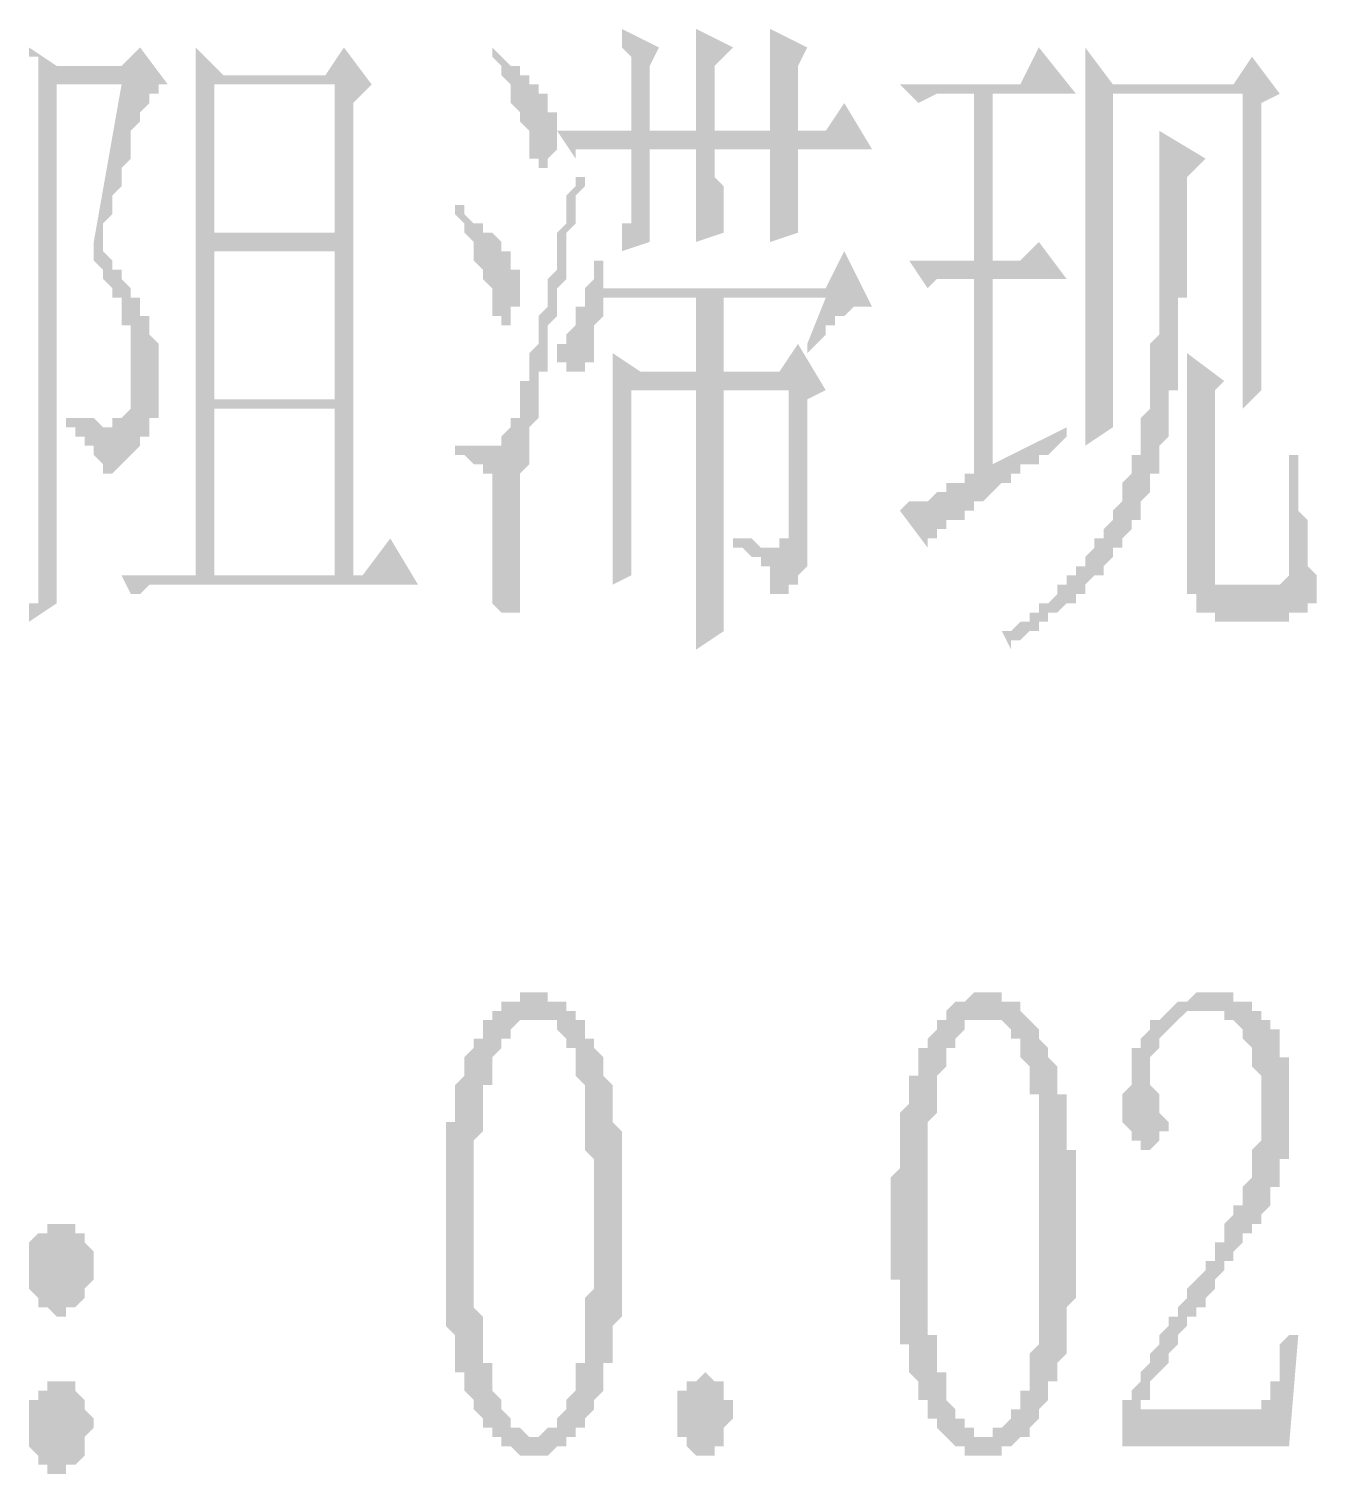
# Model space of a CAD drawing. Header units: millimetres. Extents: x 0 to 275, y 0 to 194.
# Drawn here: x 215.58 to 224.47, y 76.94 to 86.85 of the extents above; entities that cross this region are included whole.
import ezdxf

# ---------------------------------------------------------------- set-up
doc = ezdxf.new("R2010")
doc.units = ezdxf.units.MM

msp = doc.modelspace()

# ---------------------------------------------------------------- hatches: boundary and pattern name
h = msp.add_hatch(color=0)
h.paths.add_polyline_path([(220.853, 86.021333), (221.361, 86.021333), (221.1705, 86.338833), (221.0435, 86.148333), (220.853, 86.148333), (220.853, 86.592833), (220.9165, 86.719833), (220.6625, 86.846833), (220.6625, 86.783333), (220.6625, 86.719833), (220.6625, 86.656333), (220.6625, 86.592833), (220.6625, 86.529333), (220.6625, 86.465833), (220.6625, 86.402333), (220.6625, 86.338833), (220.6625, 86.275333), (220.6625, 86.211833), (220.6625, 86.148333), (220.2815, 86.148333), (220.2815, 86.592833), (220.4085, 86.719833), (220.1545, 86.846833), (220.1545, 86.783333), (220.1545, 86.719833), (220.1545, 86.656333), (220.1545, 86.592833), (220.1545, 86.529333), (220.1545, 86.465833), (220.1545, 86.402333), (220.1545, 86.338833), (220.1545, 86.275333), (220.1545, 86.211833), (220.1545, 86.148333), (219.837, 86.148333), (219.837, 86.592833), (219.9005, 86.719833), (219.6465, 86.846833), (219.6465, 86.783333), (219.6465, 86.719833), (219.71, 86.656333), (219.71, 86.592833), (219.71, 86.529333), (219.71, 86.465833), (219.71, 86.402333), (219.71, 86.338833), (219.71, 86.275333), (219.71, 86.211833), (219.71, 86.148333), (219.202, 86.148333), (219.329, 85.957833), (219.329, 86.021333), (219.3925, 86.021333), (219.456, 86.021333), (219.5195, 86.021333), (219.583, 86.021333), (219.71, 86.021333), (219.71, 85.957833), (219.71, 85.894333), (219.71, 85.830833), (219.71, 85.767333), (219.71, 85.703833), (219.71, 85.640333), (219.71, 85.576833), (219.71, 85.513333), (219.6465, 85.513333), (219.6465, 85.449833), (219.6465, 85.386333), (219.6465, 85.322833), (219.837, 85.386333), (219.837, 86.021333), (220.1545, 86.021333), (220.1545, 85.957833), (220.1545, 85.894333), (220.1545, 85.830833), (220.1545, 85.767333), (220.1545, 85.703833), (220.1545, 85.640333), (220.1545, 85.576833), (220.1545, 85.513333), (220.1545, 85.449833), (220.1545, 85.386333), (220.345, 85.449833), (220.345, 85.513333), (220.345, 85.576833), (220.345, 85.640333), (220.345, 85.703833), (220.345, 85.767333), (220.2815, 85.830833), (220.2815, 85.894333), (220.2815, 85.957833), (220.2815, 86.021333), (220.6625, 86.021333), (220.6625, 85.386333), (220.853, 85.449833), (220.853, 85.513333), (220.853, 85.576833), (220.853, 85.640333), (220.853, 85.703833), (220.853, 85.767333), (220.853, 85.830833), (220.853, 85.894333), (220.853, 85.957833)])
h.paths.add_polyline_path([(219.583, 83.036833), (219.71, 83.100333), (219.71, 84.370333), (220.1545, 84.370333), (220.1545, 83.290833), (220.1545, 83.227333), (220.1545, 83.163833), (220.1545, 83.100333), (220.1545, 83.036833), (220.1545, 82.973333), (220.1545, 82.909833), (220.1545, 82.846333), (220.1545, 82.782833), (220.1545, 82.719333), (220.1545, 82.655833), (220.1545, 82.592333), (220.345, 82.719333), (220.345, 82.782833), (220.345, 82.846333), (220.345, 82.909833), (220.345, 82.973333), (220.345, 83.036833), (220.345, 83.100333), (220.345, 83.163833), (220.345, 83.227333), (220.345, 84.370333), (220.7895, 84.370333), (220.7895, 83.417833), (220.7895, 83.354333), (220.726, 83.354333), (220.726, 83.290833), (220.6625, 83.290833), (220.599, 83.290833), (220.5355, 83.354333), (220.472, 83.354333), (220.4085, 83.354333), (220.4085, 83.290833), (220.472, 83.290833), (220.5355, 83.227333), (220.599, 83.227333), (220.599, 83.163833), (220.6625, 83.163833), (220.6625, 83.100333), (220.6625, 83.036833), (220.6625, 82.973333), (220.726, 82.973333), (220.7895, 82.973333), (220.7895, 83.036833), (220.853, 83.036833), (220.853, 83.100333), (220.9165, 83.163833), (220.9165, 83.227333), (220.9165, 83.290833), (220.9165, 83.354333), (220.9165, 84.306833), (221.0435, 84.370333), (220.853, 84.687833), (220.726, 84.497333), (220.345, 84.497333), (220.345, 85.005333), (221.0435, 85.005333), (220.9165, 84.687833), (220.9165, 84.624333), (220.98, 84.687833), (221.0435, 84.751333), (221.0435, 84.814833), (221.107, 84.814833), (221.107, 84.878333), (221.1705, 84.878333), (221.234, 84.941833), (221.2975, 84.941833), (221.361, 84.941833), (221.1705, 85.322833), (221.0435, 85.068833), (219.5195, 85.068833), (219.5195, 85.259333), (219.456, 85.259333), (219.456, 85.195833), (219.456, 85.132333), (219.3925, 85.068833), (219.3925, 85.005333), (219.3925, 84.941833), (219.329, 84.941833), (219.329, 84.878333), (219.329, 84.814833), (219.2655, 84.751333), (219.2655, 84.687833), (219.202, 84.687833), (219.202, 84.624333), (219.202, 84.560833), (219.2655, 84.560833), (219.2655, 84.497333), (219.329, 84.497333), (219.3925, 84.497333), (219.3925, 84.560833), (219.456, 84.560833), (219.456, 84.624333), (219.456, 84.687833), (219.456, 84.751333), (219.456, 84.814833), (219.5195, 84.878333), (219.5195, 84.941833), (219.5195, 85.005333), (220.1545, 85.005333), (220.1545, 84.497333), (219.7735, 84.497333), (219.583, 84.624333), (219.583, 84.560833), (219.583, 84.497333), (219.583, 84.433833), (219.583, 84.370333), (219.583, 84.306833), (219.583, 84.243333), (219.583, 84.179833), (219.583, 84.116333), (219.583, 84.052833), (219.583, 83.989333), (219.583, 83.925833), (219.583, 83.862333), (219.583, 83.798833), (219.583, 83.735333), (219.583, 83.671833), (219.583, 83.608333), (219.583, 83.544833), (219.583, 83.481333), (219.583, 83.417833), (219.583, 83.354333), (219.583, 83.290833), (219.583, 83.227333), (219.583, 83.163833), (219.583, 83.100333)])
h.paths.add_polyline_path([(219.3925, 85.830833), (219.329, 85.830833), (219.329, 85.767333), (219.2655, 85.703833), (219.2655, 85.640333), (219.2655, 85.576833), (219.2655, 85.513333), (219.202, 85.449833), (219.202, 85.322833), (219.202, 85.259333), (219.202, 85.195833), (219.1385, 85.132333), (219.1385, 85.068833), (219.1385, 85.005333), (219.1385, 84.941833), (219.075, 84.878333), (219.075, 84.814833), (219.075, 84.751333), (219.075, 84.687833), (219.0115, 84.624333), (219.0115, 84.560833), (219.0115, 84.497333), (219.0115, 84.433833), (218.948, 84.433833), (218.948, 84.370333), (218.948, 84.306833), (218.948, 84.243333), (218.948, 84.179833), (218.8845, 84.179833), (218.8845, 84.116333), (218.821, 84.052833), (218.821, 83.989333), (218.7575, 83.989333), (218.694, 83.989333), (218.6305, 83.989333), (218.567, 83.989333), (218.5035, 83.989333), (218.5035, 83.925833), (218.567, 83.925833), (218.6305, 83.862333), (218.694, 83.862333), (218.694, 83.798833), (218.7575, 83.798833), (218.7575, 83.735333), (218.7575, 83.671833), (218.7575, 83.608333), (218.7575, 83.544833), (218.7575, 83.481333), (218.7575, 83.417833), (218.7575, 83.354333), (218.7575, 83.290833), (218.7575, 83.227333), (218.7575, 83.163833), (218.7575, 83.100333), (218.7575, 83.036833), (218.7575, 82.973333), (218.7575, 82.909833), (218.821, 82.846333), (218.8845, 82.846333), (218.948, 82.846333), (218.948, 82.909833), (218.948, 82.973333), (218.948, 83.036833), (218.948, 83.100333), (218.948, 83.163833), (218.948, 83.227333), (218.948, 83.290833), (218.948, 83.354333), (218.948, 83.417833), (218.948, 83.481333), (218.948, 83.544833), (218.948, 83.608333), (218.948, 83.671833), (218.948, 83.735333), (218.948, 83.798833), (219.0115, 83.862333), (219.0115, 83.925833), (219.0115, 83.989333), (219.0115, 84.052833), (219.0115, 84.116333), (219.075, 84.179833), (219.075, 84.243333), (219.075, 84.306833), (219.075, 84.370333), (219.075, 84.433833), (219.075, 84.497333), (219.1385, 84.497333), (219.1385, 84.560833), (219.1385, 84.624333), (219.1385, 84.687833), (219.1385, 84.751333), (219.1385, 84.814833), (219.202, 84.878333), (219.202, 84.941833), (219.202, 85.005333), (219.202, 85.068833), (219.2655, 85.132333), (219.2655, 85.195833), (219.2655, 85.259333), (219.2655, 85.322833), (219.2655, 85.449833), (219.329, 85.513333), (219.329, 85.576833), (219.329, 85.640333), (219.329, 85.703833), (219.3925, 85.767333)])
h.paths.add_polyline_path([(218.5035, 85.640333), (218.5035, 85.576833), (218.567, 85.513333), (218.567, 85.449833), (218.6305, 85.386333), (218.6305, 85.322833), (218.6305, 85.259333), (218.694, 85.195833), (218.694, 85.132333), (218.7575, 85.068833), (218.7575, 85.005333), (218.7575, 84.941833), (218.7575, 84.878333), (218.821, 84.878333), (218.821, 84.814833), (218.8845, 84.814833), (218.8845, 84.878333), (218.8845, 84.941833), (218.948, 84.941833), (218.948, 85.005333), (218.948, 85.068833), (218.948, 85.132333), (218.948, 85.195833), (218.8845, 85.195833), (218.8845, 85.259333), (218.8845, 85.322833), (218.821, 85.322833), (218.821, 85.386333), (218.7575, 85.449833), (218.694, 85.449833), (218.694, 85.513333), (218.6305, 85.513333), (218.567, 85.576833), (218.567, 85.640333)])
h.paths.add_polyline_path([(218.7575, 86.719833), (218.7575, 86.656333), (218.821, 86.592833), (218.821, 86.529333), (218.8845, 86.465833), (218.8845, 86.402333), (218.8845, 86.338833), (218.948, 86.275333), (218.948, 86.211833), (219.0115, 86.148333), (219.0115, 86.084833), (219.0115, 86.021333), (219.0115, 85.957833), (219.075, 85.957833), (219.075, 85.894333), (219.1385, 85.894333), (219.1385, 85.957833), (219.202, 86.021333), (219.202, 86.084833), (219.202, 86.148333), (219.202, 86.211833), (219.202, 86.275333), (219.1385, 86.275333), (219.1385, 86.338833), (219.1385, 86.402333), (219.075, 86.402333), (219.075, 86.465833), (219.0115, 86.465833), (219.0115, 86.529333), (218.948, 86.529333), (218.948, 86.592833), (218.8845, 86.592833), (218.821, 86.656333)])
h = msp.add_hatch(color=0)
h.paths.add_polyline_path([(216.0905, 85.386333), (216.0905, 85.449833), (216.0905, 85.513333), (216.154, 85.576833), (216.154, 85.640333), (216.154, 85.703833), (216.2175, 85.767333), (216.2175, 85.830833), (216.2175, 85.894333), (216.281, 85.957833), (216.281, 86.021333), (216.281, 86.084833), (216.281, 86.148333), (216.3445, 86.211833), (216.3445, 86.275333), (216.408, 86.338833), (216.408, 86.402333), (216.4715, 86.402333), (216.4715, 86.465833), (216.535, 86.465833), (216.3445, 86.719833), (216.2175, 86.592833), (215.773, 86.592833), (215.5825, 86.719833), (215.5825, 86.656333), (215.646, 86.656333), (215.646, 86.592833), (215.646, 86.529333), (215.646, 86.465833), (215.646, 86.402333), (215.646, 86.338833), (215.646, 86.275333), (215.646, 86.211833), (215.646, 86.148333), (215.646, 86.084833), (215.646, 86.021333), (215.646, 85.957833), (215.646, 85.894333), (215.646, 85.830833), (215.646, 85.767333), (215.646, 85.703833), (215.646, 85.640333), (215.646, 85.576833), (215.646, 85.513333), (215.646, 85.386333), (215.646, 85.322833), (215.646, 85.259333), (215.646, 85.195833), (215.646, 85.132333), (215.646, 85.068833), (215.646, 85.005333), (215.646, 84.941833), (215.646, 84.878333), (215.646, 84.814833), (215.646, 84.751333), (215.646, 84.687833), (215.646, 84.624333), (215.646, 84.560833), (215.646, 84.497333), (215.646, 84.433833), (215.646, 84.370333), (215.646, 84.306833), (215.646, 84.243333), (215.646, 84.179833), (215.646, 84.116333), (215.646, 84.052833), (215.646, 83.989333), (215.646, 83.925833), (215.646, 83.862333), (215.646, 83.798833), (215.646, 83.735333), (215.646, 83.671833), (215.646, 83.608333), (215.646, 83.544833), (215.646, 83.481333), (215.646, 83.417833), (215.646, 83.354333), (215.646, 83.290833), (215.646, 83.227333), (215.646, 83.163833), (215.646, 83.100333), (215.646, 83.036833), (215.646, 82.973333), (215.646, 82.909833), (215.5825, 82.909833), (215.5825, 82.846333), (215.5825, 82.782833), (215.773, 82.909833), (215.773, 86.465833), (216.2175, 86.465833), (216.027, 85.386333), (216.027, 85.322833), (216.027, 85.259333), (216.0905, 85.195833), (216.0905, 85.132333), (216.154, 85.068833), (216.154, 85.005333), (216.2175, 85.005333), (216.2175, 84.941833), (216.2175, 84.878333), (216.2175, 84.814833), (216.281, 84.814833), (216.281, 84.751333), (216.281, 84.687833), (216.281, 84.624333), (216.281, 84.560833), (216.281, 84.497333), (216.281, 84.433833), (216.281, 84.370333), (216.281, 84.306833), (216.281, 84.243333), (216.2175, 84.179833), (216.154, 84.179833), (216.154, 84.116333), (216.0905, 84.116333), (216.027, 84.179833), (215.9635, 84.179833), (215.9, 84.179833), (215.8365, 84.179833), (215.8365, 84.116333), (215.9, 84.116333), (215.9, 84.052833), (215.9635, 84.052833), (215.9635, 83.989333), (216.027, 83.989333), (216.027, 83.925833), (216.0905, 83.862333), (216.0905, 83.798833), (216.154, 83.798833), (216.2175, 83.862333), (216.281, 83.925833), (216.3445, 83.989333), (216.3445, 84.052833), (216.408, 84.052833), (216.408, 84.116333), (216.408, 84.179833), (216.4715, 84.179833), (216.4715, 84.243333), (216.4715, 84.306833), (216.4715, 84.370333), (216.4715, 84.433833), (216.4715, 84.497333), (216.4715, 84.560833), (216.4715, 84.624333), (216.4715, 84.687833), (216.408, 84.751333), (216.408, 84.814833), (216.408, 84.878333), (216.3445, 84.878333), (216.3445, 84.941833), (216.3445, 85.005333), (216.281, 85.005333), (216.281, 85.068833), (216.2175, 85.132333), (216.2175, 85.195833), (216.154, 85.195833), (216.154, 85.259333), (216.0905, 85.322833)])
h.paths.add_polyline_path([(216.8525, 86.465833), (217.678, 86.465833), (217.678, 85.449833), (216.8525, 85.449833)])
h.paths.add_polyline_path([(216.8525, 85.322833), (217.678, 85.322833), (217.678, 84.306833), (216.8525, 84.306833)])
h.paths.add_polyline_path([(216.8525, 84.243333), (217.678, 84.243333), (217.678, 83.100333), (216.8525, 83.100333)])
h.paths.add_polyline_path([(216.2175, 83.100333), (216.281, 82.973333), (216.3445, 82.973333), (216.408, 83.036833), (216.4715, 83.036833), (216.535, 83.036833), (218.2495, 83.036833), (218.059, 83.354333), (217.8685, 83.100333), (217.805, 83.100333), (217.805, 86.338833), (217.932, 86.465833), (217.7415, 86.719833), (217.6145, 86.529333), (216.916, 86.529333), (216.7255, 86.719833), (216.7255, 86.656333), (216.7255, 86.592833), (216.7255, 86.529333), (216.7255, 86.465833), (216.7255, 86.402333), (216.7255, 86.338833), (216.7255, 86.275333), (216.7255, 86.211833), (216.7255, 86.148333), (216.7255, 86.084833), (216.7255, 86.021333), (216.7255, 85.957833), (216.7255, 85.894333), (216.7255, 85.830833), (216.7255, 85.767333), (216.7255, 85.703833), (216.7255, 85.640333), (216.7255, 85.576833), (216.7255, 85.513333), (216.7255, 85.449833), (216.7255, 85.386333), (216.7255, 85.322833), (216.7255, 85.259333), (216.7255, 85.195833), (216.7255, 85.132333), (216.7255, 85.068833), (216.7255, 85.005333), (216.7255, 84.941833), (216.7255, 84.878333), (216.7255, 84.814833), (216.7255, 84.751333), (216.7255, 84.687833), (216.7255, 84.624333), (216.7255, 84.560833), (216.7255, 84.497333), (216.7255, 84.433833), (216.7255, 84.370333), (216.7255, 84.306833), (216.7255, 84.243333), (216.7255, 84.179833), (216.7255, 84.116333), (216.7255, 84.052833), (216.7255, 83.989333), (216.7255, 83.925833), (216.7255, 83.862333), (216.7255, 83.735333), (216.7255, 83.671833), (216.7255, 83.608333), (216.7255, 83.544833), (216.7255, 83.481333), (216.7255, 83.417833), (216.7255, 83.290833), (216.7255, 83.227333), (216.7255, 83.163833), (216.7255, 83.100333)])
h = msp.add_hatch(color=0)
h.paths.add_polyline_path([(222.8215, 83.989333), (223.012, 84.116333), (223.012, 86.402333), (223.901, 86.402333), (223.901, 84.243333), (224.028, 84.370333), (224.028, 84.433833), (224.028, 84.497333), (224.028, 84.560833), (224.028, 84.624333), (224.028, 84.687833), (224.028, 84.751333), (224.028, 84.814833), (224.028, 84.878333), (224.028, 84.941833), (224.028, 85.005333), (224.028, 85.068833), (224.028, 85.132333), (224.028, 85.195833), (224.028, 85.259333), (224.028, 85.322833), (224.028, 85.386333), (224.028, 85.449833), (224.028, 85.513333), (224.028, 85.576833), (224.028, 85.640333), (224.028, 85.703833), (224.028, 85.767333), (224.028, 85.894333), (224.028, 85.957833), (224.028, 86.021333), (224.028, 86.084833), (224.028, 86.148333), (224.028, 86.211833), (224.028, 86.338833), (224.155, 86.402333), (223.9645, 86.656333), (223.8375, 86.465833), (223.012, 86.465833), (222.8215, 86.719833), (222.8215, 86.656333), (222.8215, 86.592833), (222.8215, 86.529333), (222.8215, 86.465833), (222.8215, 86.402333), (222.8215, 86.338833), (222.8215, 86.275333), (222.8215, 86.211833), (222.8215, 86.148333), (222.8215, 86.084833), (222.8215, 86.021333), (222.8215, 85.957833), (222.8215, 85.894333), (222.8215, 85.830833), (222.8215, 85.767333), (222.8215, 85.703833), (222.8215, 85.640333), (222.8215, 85.576833), (222.8215, 85.513333), (222.8215, 85.449833), (222.8215, 85.386333), (222.8215, 85.322833), (222.8215, 85.259333), (222.8215, 85.195833), (222.8215, 85.132333), (222.8215, 85.068833), (222.8215, 85.005333), (222.8215, 84.941833), (222.8215, 84.878333), (222.8215, 84.814833), (222.8215, 84.751333), (222.8215, 84.687833), (222.8215, 84.624333), (222.8215, 84.560833), (222.8215, 84.497333), (222.8215, 84.433833), (222.8215, 84.370333), (222.8215, 84.306833), (222.8215, 84.243333), (222.8215, 84.179833), (222.8215, 84.116333), (222.8215, 84.052833)])
h.paths.add_polyline_path([(223.3295, 86.148333), (223.3295, 86.084833), (223.3295, 86.021333), (223.3295, 85.957833), (223.3295, 85.894333), (223.3295, 85.830833), (223.3295, 85.767333), (223.3295, 85.703833), (223.3295, 85.640333), (223.3295, 85.576833), (223.3295, 85.513333), (223.3295, 85.449833), (223.3295, 85.386333), (223.3295, 85.322833), (223.3295, 85.259333), (223.3295, 85.195833), (223.3295, 85.132333), (223.3295, 85.068833), (223.3295, 85.005333), (223.3295, 84.941833), (223.3295, 84.878333), (223.3295, 84.814833), (223.3295, 84.751333), (223.266, 84.687833), (223.266, 84.624333), (223.266, 84.560833), (223.266, 84.497333), (223.266, 84.433833), (223.266, 84.370333), (223.266, 84.306833), (223.266, 84.243333), (223.2025, 84.179833), (223.2025, 84.116333), (223.2025, 84.052833), (223.2025, 83.989333), (223.2025, 83.925833), (223.139, 83.925833), (223.139, 83.862333), (223.139, 83.798833), (223.0755, 83.735333), (223.0755, 83.671833), (223.0755, 83.608333), (223.012, 83.544833), (223.012, 83.481333), (222.9485, 83.417833), (222.9485, 83.354333), (222.885, 83.354333), (222.885, 83.290833), (222.8215, 83.227333), (222.8215, 83.163833), (222.758, 83.163833), (222.758, 83.100333), (222.6945, 83.100333), (222.6945, 83.036833), (222.631, 83.036833), (222.631, 82.973333), (222.5675, 82.909833), (222.504, 82.909833), (222.504, 82.846333), (222.4405, 82.846333), (222.4405, 82.782833), (222.377, 82.782833), (222.3135, 82.719333), (222.25, 82.719333), (222.3135, 82.592333), (222.3135, 82.655833), (222.377, 82.655833), (222.4405, 82.719333), (222.504, 82.719333), (222.504, 82.782833), (222.5675, 82.782833), (222.5675, 82.846333), (222.631, 82.846333), (222.6945, 82.909833), (222.758, 82.909833), (222.758, 82.973333), (222.8215, 82.973333), (222.8215, 83.036833), (222.885, 83.100333), (222.9485, 83.100333), (222.9485, 83.163833), (223.012, 83.227333), (223.012, 83.290833), (223.0755, 83.290833), (223.0755, 83.354333), (223.139, 83.417833), (223.139, 83.481333), (223.2025, 83.481333), (223.2025, 83.544833), (223.2025, 83.608333), (223.266, 83.671833), (223.266, 83.735333), (223.266, 83.798833), (223.3295, 83.798833), (223.3295, 83.862333), (223.3295, 83.925833), (223.3295, 83.989333), (223.393, 84.052833), (223.393, 84.116333), (223.393, 84.179833), (223.393, 84.243333), (223.393, 84.306833), (223.393, 84.370333), (223.4565, 84.370333), (223.4565, 84.433833), (223.4565, 84.497333), (223.4565, 84.560833), (223.4565, 84.624333), (223.4565, 84.687833), (223.4565, 84.751333), (223.4565, 84.814833), (223.4565, 84.878333), (223.4565, 84.941833), (223.4565, 85.005333), (223.52, 85.005333), (223.52, 85.068833), (223.52, 85.132333), (223.52, 85.195833), (223.52, 85.259333), (223.52, 85.322833), (223.52, 85.386333), (223.52, 85.449833), (223.52, 85.513333), (223.52, 85.576833), (223.52, 85.640333), (223.52, 85.703833), (223.52, 85.767333), (223.52, 85.830833), (223.647, 85.957833)])
h.paths.add_polyline_path([(223.52, 84.624333), (223.52, 83.163833), (223.52, 83.100333), (223.52, 83.036833), (223.52, 82.973333), (223.5835, 82.973333), (223.5835, 82.909833), (223.5835, 82.846333), (223.647, 82.846333), (223.7105, 82.846333), (223.7105, 82.782833), (224.2185, 82.782833), (224.2185, 82.846333), (224.282, 82.846333), (224.3455, 82.846333), (224.3455, 82.909833), (224.409, 82.909833), (224.409, 82.973333), (224.409, 83.036833), (224.4725, 83.036833), (224.409, 83.036833), (224.409, 83.100333), (224.3455, 83.163833), (224.3455, 83.227333), (224.3455, 83.290833), (224.3455, 83.354333), (224.3455, 83.417833), (224.3455, 83.481333), (224.282, 83.544833), (224.282, 83.608333), (224.282, 83.671833), (224.282, 83.735333), (224.282, 83.798833), (224.282, 83.862333), (224.282, 83.925833), (224.2185, 83.925833), (224.2185, 83.862333), (224.2185, 83.798833), (224.2185, 83.735333), (224.2185, 83.671833), (224.2185, 83.608333), (224.2185, 83.544833), (224.2185, 83.481333), (224.2185, 83.417833), (224.2185, 83.354333), (224.2185, 83.290833), (224.2185, 83.227333), (224.2185, 83.163833), (224.2185, 83.100333), (224.155, 83.036833), (223.8375, 83.036833), (223.774, 83.036833), (223.7105, 83.036833), (223.7105, 83.100333), (223.7105, 83.163833), (223.7105, 83.227333), (223.7105, 84.370333), (223.774, 84.433833)])
h.paths.add_polyline_path([(221.5515, 86.465833), (221.6785, 86.338833), (221.8055, 86.402333), (222.0595, 86.402333), (222.0595, 85.259333), (221.615, 85.259333), (221.742, 85.068833), (221.8055, 85.132333), (222.0595, 85.132333), (222.0595, 83.798833), (221.996, 83.798833), (221.996, 83.735333), (221.9325, 83.735333), (221.869, 83.735333), (221.869, 83.671833), (221.8055, 83.671833), (221.742, 83.608333), (221.6785, 83.608333), (221.615, 83.608333), (221.5515, 83.544833), (221.742, 83.290833), (221.742, 83.354333), (221.8055, 83.354333), (221.8055, 83.417833), (221.869, 83.417833), (221.869, 83.481333), (221.9325, 83.481333), (221.996, 83.481333), (221.996, 83.544833), (222.0595, 83.544833), (222.0595, 83.608333), (222.123, 83.608333), (222.1865, 83.671833), (222.25, 83.735333), (222.3135, 83.735333), (222.3135, 83.798833), (222.377, 83.798833), (222.377, 83.862333), (222.4405, 83.862333), (222.504, 83.862333), (222.504, 83.925833), (222.5675, 83.925833), (222.631, 83.989333), (222.6945, 84.052833), (222.6945, 84.116333), (222.1865, 83.862333), (222.1865, 85.132333), (222.6945, 85.132333), (222.504, 85.386333), (222.377, 85.259333), (222.1865, 85.259333), (222.1865, 86.402333), (222.758, 86.402333), (222.504, 86.719833), (222.377, 86.465833)])
h = msp.add_hatch(color=0)
h.paths.add_polyline_path([(219.0115, 80.052333), (218.948, 80.052333), (218.8845, 79.988833), (218.8845, 79.925333), (218.821, 79.925333), (218.821, 79.861833), (218.7575, 79.798333), (218.7575, 79.734833), (218.7575, 79.671333), (218.7575, 79.607833), (218.694, 79.607833), (218.694, 79.544333), (218.694, 79.480833), (218.694, 79.417333), (218.694, 79.353833), (218.694, 79.290333), (218.6305, 79.226833), (218.6305, 79.163333), (218.6305, 79.099833), (218.6305, 79.036333), (218.6305, 78.972833), (218.6305, 78.909333), (218.6305, 78.845833), (218.6305, 78.782333), (218.6305, 78.718833), (218.6305, 78.655333), (218.6305, 78.591833), (218.6305, 78.528333), (218.6305, 78.464833), (218.6305, 78.401333), (218.6305, 78.337833), (218.6305, 78.274333), (218.6305, 78.210833), (218.6305, 78.147333), (218.6305, 78.083833), (218.694, 78.020333), (218.694, 77.956833), (218.694, 77.893333), (218.694, 77.829833), (218.694, 77.766333), (218.694, 77.702833), (218.7575, 77.702833), (218.7575, 77.639333), (218.7575, 77.575833), (218.7575, 77.512333), (218.821, 77.448833), (218.821, 77.385333), (218.8845, 77.321833), (218.8845, 77.258333), (218.948, 77.258333), (219.0115, 77.194833), (219.075, 77.194833), (219.1385, 77.258333), (219.202, 77.258333), (219.202, 77.321833), (219.2655, 77.385333), (219.2655, 77.448833), (219.329, 77.512333), (219.329, 77.575833), (219.329, 77.639333), (219.329, 77.702833), (219.3925, 77.702833), (219.3925, 77.766333), (219.3925, 77.829833), (219.3925, 77.893333), (219.3925, 77.956833), (219.3925, 78.020333), (219.3925, 78.083833), (219.3925, 78.147333), (219.456, 78.210833), (219.456, 78.274333), (219.456, 78.337833), (219.456, 78.401333), (219.456, 78.464833), (219.456, 78.528333), (219.456, 78.591833), (219.456, 78.655333), (219.456, 78.718833), (219.456, 78.782333), (219.456, 78.845833), (219.456, 78.909333), (219.456, 78.972833), (219.456, 79.036333), (219.456, 79.099833), (219.3925, 79.163333), (219.3925, 79.226833), (219.3925, 79.290333), (219.3925, 79.353833), (219.3925, 79.417333), (219.3925, 79.480833), (219.3925, 79.544333), (219.3925, 79.607833), (219.329, 79.671333), (219.329, 79.734833), (219.329, 79.798333), (219.329, 79.861833), (219.2655, 79.861833), (219.2655, 79.925333), (219.202, 79.988833), (219.202, 80.052333), (219.1385, 80.052333), (219.075, 80.052333)])
h.paths.add_polyline_path([(219.0115, 77.067833), (218.948, 77.067833), (218.8845, 77.131333), (218.821, 77.131333), (218.821, 77.194833), (218.7575, 77.194833), (218.7575, 77.258333), (218.694, 77.258333), (218.694, 77.321833), (218.6305, 77.385333), (218.6305, 77.448833), (218.567, 77.512333), (218.567, 77.575833), (218.567, 77.639333), (218.5035, 77.639333), (218.5035, 77.702833), (218.5035, 77.766333), (218.5035, 77.829833), (218.5035, 77.893333), (218.44, 77.956833), (218.44, 78.020333), (218.44, 78.083833), (218.44, 78.147333), (218.44, 78.210833), (218.44, 78.274333), (218.44, 78.337833), (218.44, 78.401333), (218.44, 78.464833), (218.44, 78.528333), (218.44, 78.591833), (218.44, 78.655333), (218.44, 78.718833), (218.44, 78.782333), (218.44, 78.845833), (218.44, 78.909333), (218.44, 78.972833), (218.44, 79.036333), (218.44, 79.099833), (218.44, 79.163333), (218.44, 79.226833), (218.44, 79.290333), (218.44, 79.353833), (218.5035, 79.353833), (218.5035, 79.417333), (218.5035, 79.480833), (218.5035, 79.544333), (218.5035, 79.607833), (218.567, 79.671333), (218.567, 79.734833), (218.567, 79.798333), (218.6305, 79.861833), (218.6305, 79.925333), (218.694, 79.925333), (218.694, 79.988833), (218.694, 80.052333), (218.7575, 80.052333), (218.7575, 80.115833), (218.821, 80.115833), (218.821, 80.179333), (218.8845, 80.179333), (218.948, 80.179333), (218.948, 80.242833), (219.0115, 80.242833), (219.075, 80.242833), (219.1385, 80.242833), (219.1385, 80.179333), (219.202, 80.179333), (219.2655, 80.179333), (219.2655, 80.115833), (219.329, 80.115833), (219.329, 80.052333), (219.3925, 80.052333), (219.3925, 79.988833), (219.3925, 79.925333), (219.456, 79.925333), (219.456, 79.861833), (219.5195, 79.798333), (219.5195, 79.734833), (219.5195, 79.671333), (219.583, 79.607833), (219.583, 79.544333), (219.583, 79.480833), (219.583, 79.417333), (219.583, 79.353833), (219.6465, 79.290333), (219.6465, 79.226833), (219.6465, 79.163333), (219.6465, 79.099833), (219.6465, 79.036333), (219.6465, 78.972833), (219.6465, 78.909333), (219.6465, 78.845833), (219.6465, 78.782333), (219.6465, 78.718833), (219.6465, 78.655333), (219.6465, 78.591833), (219.6465, 78.528333), (219.6465, 78.464833), (219.6465, 78.401333), (219.6465, 78.337833), (219.6465, 78.274333), (219.6465, 78.210833), (219.6465, 78.147333), (219.6465, 78.083833), (219.6465, 78.020333), (219.583, 77.956833), (219.583, 77.893333), (219.583, 77.829833), (219.583, 77.766333), (219.583, 77.702833), (219.5195, 77.702833), (219.5195, 77.639333), (219.5195, 77.575833), (219.5195, 77.512333), (219.456, 77.448833), (219.456, 77.385333), (219.3925, 77.321833), (219.3925, 77.258333), (219.329, 77.258333), (219.329, 77.194833), (219.2655, 77.194833), (219.2655, 77.131333), (219.202, 77.131333), (219.1385, 77.067833), (219.075, 77.067833)])
h = msp.add_hatch(color=0)
h.paths.add_polyline_path([(222.123, 80.052333), (222.0595, 80.052333), (221.996, 80.052333), (221.996, 79.988833), (221.9325, 79.925333), (221.9325, 79.861833), (221.869, 79.861833), (221.869, 79.798333), (221.869, 79.734833), (221.8055, 79.671333), (221.8055, 79.607833), (221.8055, 79.544333), (221.8055, 79.480833), (221.8055, 79.417333), (221.742, 79.353833), (221.742, 79.290333), (221.742, 79.226833), (221.742, 79.163333), (221.742, 79.099833), (221.742, 79.036333), (221.742, 78.972833), (221.742, 78.909333), (221.742, 78.845833), (221.742, 78.782333), (221.742, 78.718833), (221.742, 78.655333), (221.742, 78.591833), (221.742, 78.528333), (221.742, 78.464833), (221.742, 78.401333), (221.742, 78.337833), (221.742, 78.274333), (221.742, 78.210833), (221.742, 78.147333), (221.742, 78.083833), (221.742, 78.020333), (221.742, 77.956833), (221.742, 77.893333), (221.8055, 77.893333), (221.8055, 77.829833), (221.8055, 77.766333), (221.8055, 77.702833), (221.8055, 77.639333), (221.869, 77.639333), (221.869, 77.575833), (221.869, 77.512333), (221.869, 77.448833), (221.9325, 77.385333), (221.9325, 77.321833), (221.996, 77.321833), (221.996, 77.258333), (222.0595, 77.258333), (222.0595, 77.194833), (222.123, 77.194833), (222.1865, 77.194833), (222.1865, 77.258333), (222.25, 77.258333), (222.3135, 77.321833), (222.3135, 77.385333), (222.377, 77.385333), (222.377, 77.448833), (222.377, 77.512333), (222.4405, 77.512333), (222.4405, 77.575833), (222.4405, 77.639333), (222.4405, 77.702833), (222.4405, 77.766333), (222.504, 77.829833), (222.504, 77.893333), (222.504, 77.956833), (222.504, 78.020333), (222.504, 78.083833), (222.504, 78.147333), (222.504, 78.210833), (222.504, 78.274333), (222.504, 78.337833), (222.504, 78.401333), (222.504, 78.464833), (222.504, 78.528333), (222.504, 78.591833), (222.504, 78.655333), (222.504, 78.718833), (222.504, 78.782333), (222.504, 78.845833), (222.504, 78.909333), (222.504, 78.972833), (222.504, 79.036333), (222.504, 79.099833), (222.504, 79.163333), (222.504, 79.226833), (222.504, 79.290333), (222.504, 79.353833), (222.504, 79.417333), (222.504, 79.480833), (222.504, 79.544333), (222.4405, 79.544333), (222.4405, 79.607833), (222.4405, 79.671333), (222.4405, 79.734833), (222.377, 79.798333), (222.377, 79.861833), (222.377, 79.925333), (222.3135, 79.925333), (222.3135, 79.988833), (222.25, 80.052333), (222.1865, 80.052333)])
h.paths.add_polyline_path([(222.123, 77.067833), (222.0595, 77.067833), (221.996, 77.067833), (221.996, 77.131333), (221.9325, 77.131333), (221.869, 77.194833), (221.8055, 77.258333), (221.8055, 77.321833), (221.742, 77.321833), (221.742, 77.385333), (221.742, 77.448833), (221.6785, 77.448833), (221.6785, 77.512333), (221.6785, 77.575833), (221.615, 77.639333), (221.615, 77.702833), (221.615, 77.766333), (221.615, 77.829833), (221.5515, 77.829833), (221.5515, 77.893333), (221.5515, 77.956833), (221.5515, 78.020333), (221.5515, 78.083833), (221.5515, 78.147333), (221.5515, 78.210833), (221.5515, 78.274333), (221.488, 78.274333), (221.488, 78.337833), (221.488, 78.401333), (221.488, 78.464833), (221.488, 78.528333), (221.488, 78.591833), (221.488, 78.655333), (221.488, 78.718833), (221.488, 78.782333), (221.488, 78.845833), (221.488, 78.909333), (221.488, 78.972833), (221.5515, 79.036333), (221.5515, 79.099833), (221.5515, 79.163333), (221.5515, 79.226833), (221.5515, 79.290333), (221.5515, 79.353833), (221.5515, 79.417333), (221.615, 79.480833), (221.615, 79.544333), (221.615, 79.607833), (221.615, 79.671333), (221.6785, 79.671333), (221.6785, 79.734833), (221.6785, 79.798333), (221.6785, 79.861833), (221.742, 79.861833), (221.742, 79.925333), (221.8055, 79.988833), (221.8055, 80.052333), (221.869, 80.052333), (221.869, 80.115833), (221.9325, 80.179333), (221.996, 80.179333), (222.0595, 80.242833), (222.123, 80.242833), (222.1865, 80.242833), (222.25, 80.242833), (222.25, 80.179333), (222.3135, 80.179333), (222.377, 80.179333), (222.377, 80.115833), (222.4405, 80.052333), (222.504, 79.988833), (222.504, 79.925333), (222.5675, 79.861833), (222.5675, 79.798333), (222.631, 79.734833), (222.631, 79.671333), (222.631, 79.607833), (222.631, 79.544333), (222.6945, 79.544333), (222.6945, 79.480833), (222.6945, 79.417333), (222.6945, 79.353833), (222.6945, 79.290333), (222.6945, 79.226833), (222.6945, 79.163333), (222.758, 79.163333), (222.758, 79.099833), (222.758, 79.036333), (222.758, 78.972833), (222.758, 78.909333), (222.758, 78.845833), (222.758, 78.782333), (222.758, 78.718833), (222.758, 78.655333), (222.758, 78.591833), (222.758, 78.528333), (222.758, 78.464833), (222.758, 78.401333), (222.758, 78.337833), (222.758, 78.274333), (222.758, 78.210833), (222.758, 78.147333), (222.6945, 78.083833), (222.6945, 78.020333), (222.6945, 77.956833), (222.6945, 77.893333), (222.6945, 77.829833), (222.6945, 77.766333), (222.631, 77.702833), (222.631, 77.639333), (222.631, 77.575833), (222.5675, 77.575833), (222.5675, 77.512333), (222.5675, 77.448833), (222.504, 77.385333), (222.504, 77.321833), (222.4405, 77.258333), (222.4405, 77.194833), (222.377, 77.194833), (222.3135, 77.131333), (222.25, 77.131333), (222.25, 77.067833), (222.1865, 77.067833)])
h = msp.add_hatch(color=0)
h.dxf.hatch_style = 2
h.paths.add_polyline_path([(224.028, 79.480833), (224.028, 79.544333), (224.028, 79.607833), (224.028, 79.671333), (223.9645, 79.734833), (223.9645, 79.798333), (223.9645, 79.861833), (223.901, 79.925333), (223.901, 79.988833), (223.8375, 80.052333), (223.774, 80.052333), (223.774, 80.115833), (223.7105, 80.115833), (223.647, 80.115833), (223.5835, 80.115833), (223.52, 80.115833), (223.4565, 80.052333), (223.393, 79.988833), (223.3295, 79.925333), (223.3295, 79.861833), (223.266, 79.798333), (223.266, 79.734833), (223.266, 79.671333), (223.266, 79.607833), (223.3295, 79.544333), (223.3295, 79.480833), (223.3295, 79.417333), (223.393, 79.353833), (223.393, 79.290333), (223.3295, 79.290333), (223.3295, 79.226833), (223.266, 79.163333), (223.2025, 79.163333), (223.2025, 79.226833), (223.139, 79.226833), (223.139, 79.290333), (223.0755, 79.353833), (223.0755, 79.417333), (223.0755, 79.480833), (223.0755, 79.544333), (223.139, 79.607833), (223.139, 79.671333), (223.139, 79.734833), (223.139, 79.798333), (223.139, 79.861833), (223.2025, 79.861833), (223.2025, 79.925333), (223.266, 79.988833), (223.266, 80.052333), (223.3295, 80.052333), (223.393, 80.115833), (223.4565, 80.179333), (223.52, 80.179333), (223.5835, 80.242833), (223.647, 80.242833), (223.7105, 80.242833), (223.774, 80.242833), (223.8375, 80.242833), (223.8375, 80.179333), (223.901, 80.179333), (223.9645, 80.179333), (223.9645, 80.115833), (224.028, 80.115833), (224.028, 80.052333), (224.0915, 80.052333), (224.0915, 79.988833), (224.155, 79.988833), (224.155, 79.925333), (224.155, 79.861833), (224.155, 79.798333), (224.2185, 79.798333), (224.2185, 79.734833), (224.2185, 79.671333), (224.2185, 79.607833), (224.2185, 79.544333), (224.2185, 79.480833), (224.2185, 79.417333), (224.2185, 79.353833), (224.2185, 79.290333), (224.2185, 79.226833), (224.2185, 79.163333), (224.2185, 79.099833), (224.155, 79.099833), (224.155, 79.036333), (224.155, 78.972833), (224.155, 78.909333), (224.0915, 78.909333), (224.0915, 78.845833), (224.0915, 78.782333), (224.028, 78.718833), (224.028, 78.655333), (223.9645, 78.655333), (223.9645, 78.591833), (223.901, 78.591833), (223.901, 78.528333), (223.8375, 78.464833), (223.8375, 78.401333), (223.774, 78.401333), (223.774, 78.337833), (223.7105, 78.274333), (223.7105, 78.210833), (223.647, 78.147333), (223.647, 78.083833), (223.5835, 78.083833), (223.5835, 78.020333), (223.52, 78.020333), (223.52, 77.956833), (223.4565, 77.893333), (223.4565, 77.829833), (223.393, 77.766333), (223.393, 77.702833), (223.3295, 77.639333), (223.266, 77.575833), (223.266, 77.512333), (223.266, 77.448833), (223.2025, 77.448833), (223.2025, 77.385333), (223.901, 77.385333), (223.9645, 77.385333), (224.028, 77.385333), (224.028, 77.448833), (224.0915, 77.448833), (224.0915, 77.512333), (224.0915, 77.575833), (224.155, 77.575833), (224.155, 77.639333), (224.155, 77.702833), (224.155, 77.766333), (224.155, 77.829833), (224.2185, 77.893333), (224.282, 77.893333), (224.2185, 77.131333), (223.0755, 77.131333), (223.0755, 77.321833), (223.0755, 77.385333), (223.0755, 77.448833), (223.139, 77.448833), (223.139, 77.512333), (223.2025, 77.575833), (223.2025, 77.639333), (223.266, 77.702833), (223.266, 77.766333), (223.3295, 77.829833), (223.3295, 77.893333), (223.393, 77.956833), (223.393, 78.020333), (223.4565, 78.020333), (223.4565, 78.083833), (223.52, 78.147333), (223.52, 78.210833), (223.5835, 78.274333), (223.647, 78.337833), (223.647, 78.401333), (223.7105, 78.401333), (223.7105, 78.464833), (223.7105, 78.528333), (223.774, 78.528333), (223.774, 78.591833), (223.774, 78.655333), (223.8375, 78.718833), (223.8375, 78.782333), (223.901, 78.782333), (223.901, 78.845833), (223.901, 78.909333), (223.9645, 78.972833), (223.9645, 79.036333), (223.9645, 79.099833), (223.9645, 79.163333), (224.028, 79.226833), (224.028, 79.290333), (224.028, 79.353833), (224.028, 79.417333)])
h = msp.add_hatch(color=0)
h.paths.add_polyline_path([(216.027, 77.258333), (215.9635, 77.194833), (215.9635, 77.131333), (215.9635, 77.067833), (215.9, 77.004333), (215.8365, 77.004333), (215.8365, 76.940833), (215.773, 76.940833), (215.7095, 76.940833), (215.7095, 77.004333), (215.646, 77.004333), (215.646, 77.067833), (215.5825, 77.131333), (215.5825, 77.194833), (215.5825, 77.258333), (215.5825, 77.321833), (215.5825, 77.385333), (215.5825, 77.448833), (215.646, 77.448833), (215.646, 77.512333), (215.7095, 77.512333), (215.7095, 77.575833), (215.773, 77.575833), (215.8365, 77.575833), (215.9, 77.575833), (215.9, 77.512333), (215.9635, 77.448833), (215.9635, 77.385333), (216.027, 77.321833)])
h.paths.add_polyline_path([(216.027, 78.337833), (216.027, 78.274333), (215.9635, 78.210833), (215.9635, 78.147333), (215.9, 78.083833), (215.8365, 78.083833), (215.8365, 78.020333), (215.773, 78.020333), (215.7095, 78.083833), (215.646, 78.083833), (215.646, 78.147333), (215.5825, 78.210833), (215.5825, 78.274333), (215.5825, 78.337833), (215.5825, 78.401333), (215.5825, 78.464833), (215.5825, 78.528333), (215.646, 78.591833), (215.7095, 78.591833), (215.7095, 78.655333), (215.773, 78.655333), (215.8365, 78.655333), (215.9, 78.655333), (215.9, 78.591833), (215.9635, 78.591833), (215.9635, 78.528333), (216.027, 78.464833), (216.027, 78.401333)])
h = msp.add_hatch(color=0)
h.dxf.hatch_style = 2
h.paths.add_polyline_path([(220.218, 77.067833), (220.1545, 77.067833), (220.091, 77.131333), (220.091, 77.194833), (220.0275, 77.194833), (220.0275, 77.258333), (220.0275, 77.321833), (220.0275, 77.385333), (220.0275, 77.448833), (220.0275, 77.512333), (220.091, 77.512333), (220.091, 77.575833), (220.1545, 77.575833), (220.218, 77.639333), (220.2815, 77.575833), (220.345, 77.575833), (220.345, 77.512333), (220.345, 77.448833), (220.4085, 77.448833), (220.4085, 77.385333), (220.4085, 77.321833), (220.345, 77.258333), (220.345, 77.194833), (220.345, 77.131333), (220.2815, 77.131333), (220.2815, 77.067833)])

doc.saveas('drawing.dxf')
